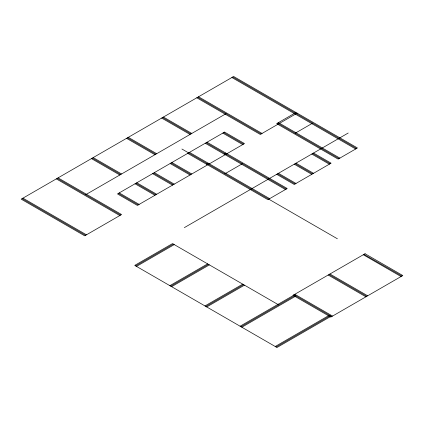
<?xml version="1.0" encoding="UTF-8"?>
<svg xmlns="http://www.w3.org/2000/svg" width="424" height="424" viewBox="0 0 424 424"><rect width="100%" height="100%" fill="white"/><g stroke="black" fill="none" stroke-linecap="round" stroke-linejoin="round"><path stroke-width="0.64" d="M85.579 194.764L226.045 113.669M206.43 164.189L208.2 163.171M223.999 154.05L225.754 153.037M295.989 112.487L276.671 123.638L338.129 159.117L357.443 147.965L233.656 76.5L21.2 199.158L84.705 235.823L121.577 214.533L58.072 177.873M297.155 113.16L260.288 134.45L196.784 97.785M224.874 173.819L242.433 163.68M295.109 133.268L312.668 123.13M184.339 227.635L348.205 133.025M135.622 265.896L173.374 244.102M136.502 266.404L174.248 244.606M169.86 285.665L207.612 263.871M170.739 286.168L208.486 264.375M171.614 286.677L209.366 264.883M204.978 305.937L242.729 284.144M205.852 306.446L243.604 284.652M206.732 306.95L244.484 285.156M363.951 254.363L401.92 276.035M240.095 326.21L294.23 294.956M240.97 326.719L295.109 295.464M241.85 327.227L295.989 295.968M275.208 346.488L329.347 315.228M276.088 346.991L330.227 315.737M331.102 316.246L276.967 347.5L134.742 265.387L172.494 243.593L278.722 304.925M232.776 77.009L356.563 148.474M231.902 77.513L355.683 148.983M278.43 122.626L339.884 158.104M277.55 123.13L339.004 158.613M313.548 153.037L331.102 163.171L294.23 184.461L276.671 174.322M312.668 153.541L330.227 163.68M311.788 154.05L329.347 164.189M198.538 96.773L262.043 133.438M197.658 97.282L261.163 133.942M295.989 163.171L313.548 173.31M295.109 163.68L312.668 173.819M294.23 164.189L311.788 174.322M223.708 132.59L243.604 144.081M222.828 133.099L242.729 144.589M278.43 173.31L295.989 183.449M277.55 173.819L295.109 183.952M163.42 117.05L191.807 133.438M207.023 142.22L287.207 188.516L267.883 199.672L187.71 153.371M162.546 117.554L190.933 133.942M206.149 142.729L286.333 189.024M161.666 118.063L190.053 134.45M205.269 143.238L285.453 189.528M189.464 152.359L269.653 198.649M181.923 149.015L337.387 238.776M363.294 254.744L401.046 276.538M128.308 137.323L156.689 153.711M171.911 162.498L191.807 173.983M127.428 137.832L155.815 154.219M171.031 163.002L190.933 174.492M126.548 138.335L154.935 154.723M170.151 163.51L190.053 175.001M154.352 172.632L174.248 184.122M329.936 274.005L367.682 295.798M153.472 173.14L173.374 184.631M329.056 274.514L366.808 296.307M152.592 173.649L172.494 185.134M328.176 275.017L365.928 296.816M93.19 157.596L121.577 173.983M136.793 182.771L156.689 194.261M92.31 158.104L120.697 174.492M135.913 183.279L155.815 194.764M91.436 158.613L119.817 175.001M135.039 183.783L154.935 195.273M119.234 192.909L139.136 204.394M294.818 294.283L332.564 316.076M118.354 193.413L138.256 204.903M293.938 294.786L331.69 316.58M57.192 178.377L120.697 215.042M56.318 178.886L119.817 215.546M22.954 198.146L86.459 234.811M22.08 198.655L85.579 235.315M224.582 132.087L117.48 193.922L137.376 205.412L244.484 143.572L224.582 132.087M365.048 253.732L293.058 295.295L330.81 317.088L402.8 275.526L365.048 253.732"/></g></svg>
